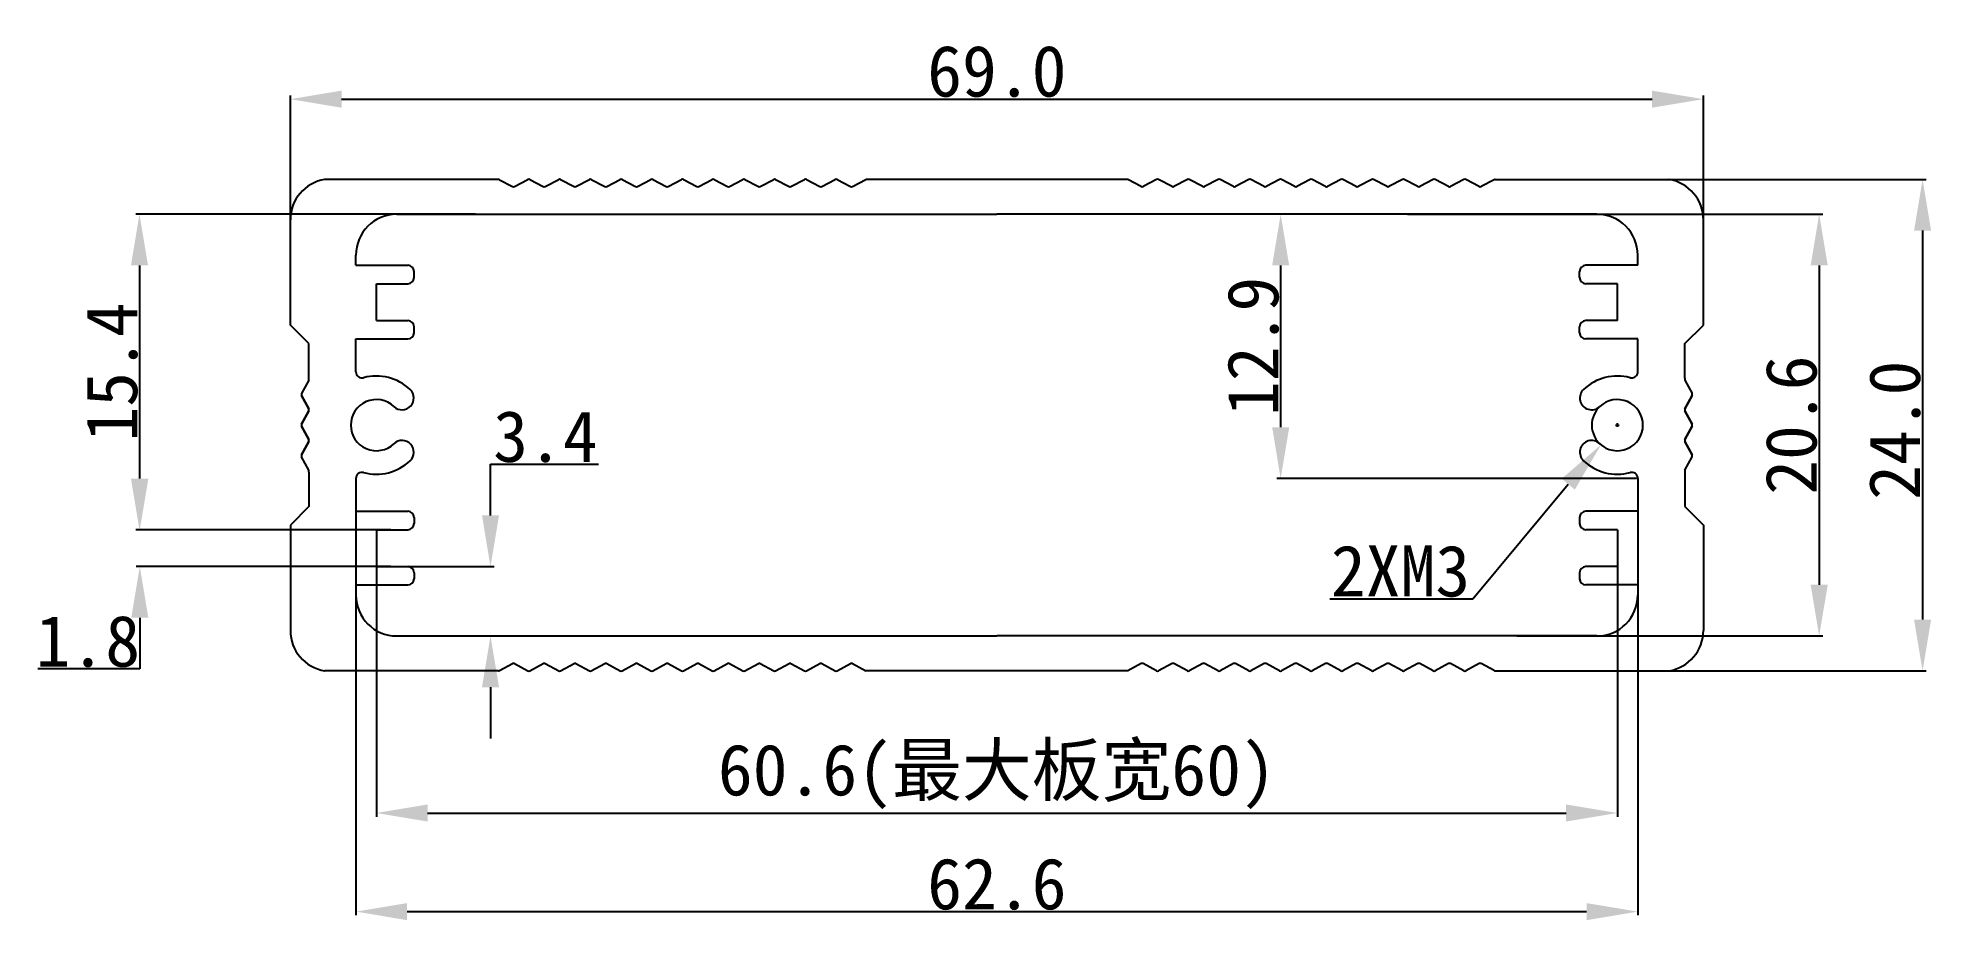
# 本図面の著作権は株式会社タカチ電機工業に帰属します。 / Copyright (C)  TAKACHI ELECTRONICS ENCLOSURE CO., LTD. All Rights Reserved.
# Model space of a CAD drawing. Header units: inches. Extents: x 14.4 to 106.9, y 12 to 55.1.
import ezdxf

# ---------------------------------------------------------------- set-up
doc = ezdxf.new("R2010")
doc.units = ezdxf.units.IN
doc.header["$MEASUREMENT"] = 0
doc.layers.get('Defpoints').update_dxf_attribs({"lineweight": 25})
doc.layers.add('1', color=30, linetype='Continuous')
doc.styles.get("Standard").update_dxf_attribs({"font": 'simhei.ttf'})
doc.dimstyles.get("Standard").update_dxf_attribs({"dimtxt": 2.5, "dimasz": 2.5, "dimexe": 0.18, "dimexo": 0.0625, "dimgap": 0.09, "dimtad": 1, "dimtoh": 1, "dimdec": 1, "dimzin": 0, "dimdsep": 46, "dimtxsty": 'Standard', "dimcen": 0.09, "dimadec": 0, "dimazin": 0, "dimtfac": 1, "dimtdec": 1, "dimtofl": 0, "dimtmove": 0, "dimatfit": 3, "dimfxl": 1, "dimtolj": 1, "dimtzin": 0, "dimarcsym": 0})

# ---------------------------------------------------------------- blocks, each defined once
blk = doc.blocks.new('*D62')
at = {"color": 0, "lineweight": -2}
for p, q in [((26.748, 43.696), (26.748, 52.283)), ((29.248, 52.103), (93.248, 52.103)), ((95.748, 43.696), (95.748, 52.283))]:
    blk.add_line(p, q, dxfattribs=at)
at = {"color": 0}
for points in [[(29.248, 52.52), (29.248, 51.686), (26.748, 52.103)], [(93.248, 52.52), (93.248, 51.686), (95.748, 52.103)]]:
    blk.add_solid(points, dxfattribs=at)
at = {"layer": 'Defpoints', "color": 0}
for p in [(95.748, 52.103), (26.748, 43.634), (95.748, 43.634)]:
    blk.add_point(p, dxfattribs=at)
at = {"color": 0, "insert": (61.248, 53.457), "char_height": 2.5, "attachment_point": 5}
blk.add_mtext('\\A1;69.0', dxfattribs=at)
blk = doc.blocks.new('*D63')
at = {"color": 0, "lineweight": -2}
for p, q in [((81.308, 46.48), (101.584, 46.48)), ((101.404, 43.98), (101.404, 28.38)), ((86.639, 25.88), (101.584, 25.88))]:
    blk.add_line(p, q, dxfattribs=at)
at = {"color": 0}
for points in [[(100.987, 43.98), (101.821, 43.98), (101.404, 46.48)], [(100.987, 28.38), (101.821, 28.38), (101.404, 25.88)]]:
    blk.add_solid(points, dxfattribs=at)
at = {"layer": 'Defpoints', "color": 0}
for p in [(81.245, 46.48), (86.576, 25.88), (101.404, 25.88)]:
    blk.add_point(p, dxfattribs=at)
at = {"color": 0, "insert": (100.05, 36.18), "char_height": 2.5, "attachment_point": 5, "rotation": 90}
blk.add_mtext('\\A1;20.6', dxfattribs=at)
blk = doc.blocks.new('*D64')
at = {"color": 0, "lineweight": -2}
for p, q in [((88.378, 48.18), (106.634, 48.18)), ((106.454, 45.68), (106.454, 26.68)), ((88.378, 24.18), (106.634, 24.18))]:
    blk.add_line(p, q, dxfattribs=at)
at = {"color": 0}
for points in [[(106.037, 45.68), (106.87, 45.68), (106.454, 48.18)], [(106.037, 26.68), (106.87, 26.68), (106.454, 24.18)]]:
    blk.add_solid(points, dxfattribs=at)
at = {"layer": 'Defpoints', "color": 0}
for p in [(88.315, 48.18), (88.315, 24.18), (106.454, 24.18)]:
    blk.add_point(p, dxfattribs=at)
at = {"color": 0, "insert": (105.1, 35.93), "char_height": 2.5, "attachment_point": 5, "rotation": 90}
blk.add_mtext('\\A1;24.0', dxfattribs=at)
blk = doc.blocks.new('*D65')
at = {"color": 0, "lineweight": -2}
for p, q in [((78.553, 46.48), (74.927, 46.48)), ((75.107, 43.98), (75.107, 36.073)), ((92.485, 33.573), (74.927, 33.573))]:
    blk.add_line(p, q, dxfattribs=at)
at = {"color": 0}
for points in [[(74.691, 43.98), (75.524, 43.98), (75.107, 46.48)], [(74.691, 36.073), (75.524, 36.073), (75.107, 33.573)]]:
    blk.add_solid(points, dxfattribs=at)
at = {"layer": 'Defpoints', "color": 0}
for p in [(78.616, 46.48), (75.107, 33.573), (92.548, 33.573)]:
    blk.add_point(p, dxfattribs=at)
at = {"color": 0, "insert": (73.767, 40.027), "char_height": 2.5, "attachment_point": 5, "rotation": 90}
blk.add_mtext('\\A1;12.9', dxfattribs=at)
blk = doc.blocks.new('*D66')
at = {"color": 0, "lineweight": -2}
for p, q in [((35.786, 46.48), (19.201, 46.48)), ((19.381, 43.98), (19.381, 33.573)), ((31.656, 31.073), (19.201, 31.073))]:
    blk.add_line(p, q, dxfattribs=at)
at = {"color": 0}
for points in [[(18.964, 43.98), (19.798, 43.98), (19.381, 46.48)], [(18.964, 33.573), (19.798, 33.573), (19.381, 31.073)]]:
    blk.add_solid(points, dxfattribs=at)
at = {"layer": 'Defpoints', "color": 0}
for p in [(35.849, 46.48), (19.381, 31.073), (31.718, 31.073)]:
    blk.add_point(p, dxfattribs=at)
at = {"color": 0, "insert": (18.041, 38.777), "char_height": 2.5, "attachment_point": 5, "rotation": 90}
blk.add_mtext('\\A1;15.4', dxfattribs=at)
blk = doc.blocks.new('*D67')
at = {"color": 0, "lineweight": -2}
for p, q in [((36.522, 31.773), (36.522, 34.273)), ((36.522, 34.273), (41.795, 34.273)), ((31.781, 29.273), (36.702, 29.273)), ((32.727, 25.88), (36.702, 25.88)), ((36.522, 23.38), (36.522, 20.88))]:
    blk.add_line(p, q, dxfattribs=at)
at = {"color": 0}
for points in [[(36.106, 31.773), (36.939, 31.773), (36.522, 29.273)], [(36.106, 23.38), (36.939, 23.38), (36.522, 25.88)]]:
    blk.add_solid(points, dxfattribs=at)
at = {"layer": 'Defpoints', "color": 0}
for p in [(31.718, 29.273), (32.665, 25.88), (36.522, 25.88)]:
    blk.add_point(p, dxfattribs=at)
at = {"color": 0, "insert": (39.204, 35.613), "char_height": 2.5, "attachment_point": 5}
blk.add_mtext('\\A1;3.4', dxfattribs=at)
blk = doc.blocks.new('*D68')
at = {"color": 0, "lineweight": -2}
for p, q in [((19.397, 33.573), (19.397, 36.073)), ((31.656, 31.073), (19.217, 31.073)), ((31.656, 29.273), (19.217, 29.273)), ((19.397, 26.773), (19.397, 24.273)), ((19.397, 24.273), (14.419, 24.273))]:
    blk.add_line(p, q, dxfattribs=at)
at = {"color": 0}
for points in [[(18.98, 33.573), (19.814, 33.573), (19.397, 31.073)], [(18.98, 26.773), (19.814, 26.773), (19.397, 29.273)]]:
    blk.add_solid(points, dxfattribs=at)
at = {"layer": 'Defpoints', "color": 0}
for p in [(31.718, 31.073), (19.397, 29.273), (31.718, 29.273)]:
    blk.add_point(p, dxfattribs=at)
at = {"color": 0, "insert": (16.863, 25.613), "char_height": 2.5, "attachment_point": 5}
blk.add_mtext('\\A1;1.8', dxfattribs=at)
blk = doc.blocks.new('*D69')
at = {"layer": '1', "color": 0, "lineweight": -2}
for p, q in [((30.948, 30.11), (30.948, 17.054)), ((91.548, 30.11), (91.548, 17.054)), ((33.448, 17.234), (89.048, 17.234))]:
    blk.add_line(p, q, dxfattribs=at)
at = {"layer": '1', "color": 0}
for points in [[(33.448, 17.651), (33.448, 16.818), (30.948, 17.234)], [(89.048, 17.651), (89.048, 16.818), (91.548, 17.234)]]:
    blk.add_solid(points, dxfattribs=at)
at = {"layer": 'Defpoints', "color": 0}
for p in [(30.948, 30.173), (91.548, 30.173), (91.548, 17.234)]:
    blk.add_point(p, dxfattribs=at)
at = {"layer": '1', "color": 0, "insert": (61.248, 19.01), "char_height": 2.5, "attachment_point": 5}
blk.add_mtext('\\A1;60.6(最大板宽60)', dxfattribs=at)
blk = doc.blocks.new('*D70')
at = {"color": 0, "lineweight": -2}
for p, q in [((29.948, 32.71), (29.948, 12.237)), ((92.548, 32.71), (92.548, 12.237)), ((32.448, 12.417), (90.048, 12.417))]:
    blk.add_line(p, q, dxfattribs=at)
at = {"color": 0}
for points in [[(32.448, 12.834), (32.448, 12), (29.948, 12.417)], [(90.048, 12.834), (90.048, 12), (92.548, 12.417)]]:
    blk.add_solid(points, dxfattribs=at)
at = {"layer": 'Defpoints', "color": 0}
for p in [(29.948, 32.773), (92.548, 32.773), (92.548, 12.417)]:
    blk.add_point(p, dxfattribs=at)
at = {"color": 0, "insert": (61.248, 13.757), "char_height": 2.5, "attachment_point": 5}
blk.add_mtext('\\A1;62.6', dxfattribs=at)
blk = doc.blocks.new('*D71')
at = {"color": 0, "lineweight": -2}
for p, q in [((91.458, 36.18), (91.638, 36.18)), ((91.548, 36.09), (91.548, 36.27)), ((84.498, 27.7), (89.15, 33.297)), ((77.511, 27.7), (84.498, 27.7))]:
    blk.add_line(p, q, dxfattribs=at)
blk.add_arc((91.548, 36.18), 1.25, 136.31041, 238.51186, dxfattribs=at)
at = {"color": 0}
blk.add_solid([(88.83, 33.563), (89.471, 33.03), (90.749, 35.219)], dxfattribs=at)
at = {"layer": 'Defpoints', "color": 0}
for p in [(92.347, 37.142), (90.749, 35.219)]:
    blk.add_point(p, dxfattribs=at)
at = {"color": 0, "insert": (80.96, 29.04), "char_height": 2.5, "attachment_point": 5}
blk.add_mtext('\\A1;{\\f@SimHei|b0|i0|c134|p49;2XM3}', dxfattribs=at)

msp = doc.modelspace()

# ---------------------------------------------------------------- linework, layer by layer
for p, q in [((36.92, 48.18), (28.44, 48.18)), ((36.967, 48.169), (37.601, 47.831)), ((37.695, 47.831), (38.351, 48.18)), ((38.445, 48.18), (39.101, 47.831)), ((39.195, 47.831), (39.851, 48.18)), ((39.945, 48.18), (40.601, 47.831)), ((40.695, 47.831), (41.351, 48.18)), ((41.445, 48.18), (42.101, 47.831)), ((42.195, 47.831), (42.851, 48.18)), ((42.945, 48.18), (43.601, 47.831)), ((43.695, 47.831), (44.351, 48.18)), ((44.445, 48.18), (45.101, 47.831)), ((45.195, 47.831), (45.851, 48.18)), ((45.945, 48.18), (46.601, 47.831)), ((46.695, 47.831), (47.351, 48.18)), ((47.445, 48.18), (48.101, 47.831)), ((48.195, 47.831), (48.851, 48.18)), ((48.945, 48.18), (49.601, 47.831)), ((49.695, 47.831), (50.351, 48.18)), ((50.445, 48.18), (51.101, 47.831)), ((51.195, 47.831), (51.851, 48.18)), ((51.945, 48.18), (52.601, 47.831)), ((52.695, 47.831), (53.351, 48.18)), ((53.445, 48.18), (54.101, 47.831)), ((54.195, 47.831), (54.851, 48.18)), ((67.645, 48.18), (54.851, 48.18)), ((68.301, 47.831), (67.645, 48.18)), ((69.051, 48.18), (68.395, 47.831)), ((69.801, 47.831), (69.145, 48.18)), ((70.551, 48.18), (69.895, 47.831)), ((71.301, 47.831), (70.645, 48.18)), ((72.051, 48.18), (71.395, 47.831)), ((72.801, 47.831), (72.145, 48.18)), ((73.551, 48.18), (72.895, 47.831)), ((74.301, 47.831), (73.645, 48.18)), ((75.051, 48.18), (74.395, 47.831)), ((75.801, 47.831), (75.145, 48.18)), ((76.551, 48.18), (75.895, 47.831)), ((77.301, 47.831), (76.645, 48.18)), ((78.051, 48.18), (77.395, 47.831)), ((78.801, 47.831), (78.145, 48.18)), ((79.551, 48.18), (78.895, 47.831)), ((80.301, 47.831), (79.645, 48.18)), ((81.051, 48.18), (80.395, 47.831)), ((81.801, 47.831), (81.145, 48.18)), ((82.551, 48.18), (81.895, 47.831)), ((83.301, 47.831), (82.645, 48.18)), ((84.051, 48.18), (83.395, 47.831)), ((84.801, 47.831), (84.145, 48.18)), ((85.529, 48.169), (84.895, 47.831)), ((85.576, 48.18), (94.055, 48.18)), ((31.948, 46.48), (61.248, 46.48)), ((90.548, 46.48), (61.248, 46.48)), ((26.748, 41.062), (26.748, 46.206)), ((95.748, 41.062), (95.748, 46.206)), ((29.948, 43.988), (29.948, 44.48)), ((92.548, 43.988), (92.548, 44.48)), ((29.948, 43.988), (32.489, 43.988)), ((32.789, 43.388), (32.789, 43.688)), ((89.707, 43.388), (89.707, 43.688)), ((92.548, 43.988), (90.007, 43.988)), ((30.948, 41.288), (30.948, 43.088)), ((30.948, 43.088), (32.489, 43.088)), ((91.548, 43.088), (90.007, 43.088)), ((91.548, 41.288), (91.548, 43.088)), ((27.648, 40.162), (26.748, 41.062)), ((30.948, 41.288), (32.489, 41.288)), ((32.789, 40.688), (32.789, 40.988)), ((89.707, 40.688), (89.707, 40.988)), ((91.548, 41.288), (90.007, 41.288)), ((94.848, 40.162), (95.748, 41.062)), ((27.648, 38.478), (27.648, 40.162)), ((29.948, 40.388), (32.489, 40.388)), ((29.948, 38.788), (29.948, 40.388)), ((92.548, 40.388), (90.007, 40.388)), ((92.548, 38.788), (92.548, 40.388)), ((94.848, 38.478), (94.848, 40.162)), ((27.648, 38.383), (27.298, 37.728)), ((94.848, 38.383), (95.197, 37.728)), ((27.648, 36.978), (27.298, 37.633)), ((27.298, 37.633), (27.648, 36.978)), ((94.848, 36.978), (95.197, 37.633)), ((95.197, 37.633), (94.848, 36.978)), ((27.298, 36.228), (27.648, 36.883)), ((27.648, 36.883), (27.298, 36.228)), ((27.298, 36.133), (27.648, 35.478)), ((27.648, 35.478), (27.298, 36.133)), ((95.197, 36.228), (94.848, 36.883)), ((94.848, 36.883), (95.197, 36.228)), ((95.197, 36.133), (94.848, 35.478)), ((94.848, 35.478), (95.197, 36.133)), ((27.648, 35.383), (27.298, 34.728)), ((27.298, 34.728), (27.648, 35.383)), ((94.848, 35.383), (95.197, 34.728)), ((95.197, 34.728), (94.848, 35.383)), ((27.648, 33.978), (27.298, 34.633)), ((94.848, 33.978), (95.197, 34.633)), ((27.648, 33.883), (27.648, 32.199)), ((29.948, 33.573), (29.948, 31.973)), ((92.548, 33.573), (92.548, 31.973)), ((94.848, 33.883), (94.848, 32.199)), ((27.648, 32.199), (26.748, 31.299)), ((29.948, 31.973), (32.489, 31.973)), ((32.789, 31.673), (32.789, 31.373)), ((89.707, 31.673), (89.707, 31.373)), ((92.548, 31.973), (90.007, 31.973)), ((94.848, 32.199), (95.748, 31.299)), ((26.748, 31.299), (26.748, 26.155)), ((30.948, 31.073), (32.489, 31.073)), ((30.948, 31.073), (30.948, 29.273)), ((91.548, 31.073), (90.007, 31.073)), ((91.548, 31.073), (91.548, 29.273)), ((95.748, 31.299), (95.748, 26.155)), ((30.948, 29.273), (32.489, 29.273)), ((32.789, 28.973), (32.789, 28.673)), ((89.707, 28.973), (89.707, 28.673)), ((91.548, 29.273), (90.007, 29.273)), ((29.948, 28.373), (32.489, 28.373)), ((29.948, 28.373), (29.948, 27.88)), ((92.548, 28.373), (90.007, 28.373)), ((92.548, 28.373), (92.548, 27.88)), ((31.948, 25.88), (61.248, 25.88)), ((90.548, 25.88), (61.248, 25.88)), ((36.92, 24.18), (28.44, 24.18)), ((36.967, 24.192), (37.601, 24.53)), ((37.695, 24.53), (38.351, 24.18)), ((38.445, 24.18), (39.101, 24.53)), ((39.195, 24.53), (39.851, 24.18)), ((39.945, 24.18), (40.601, 24.53)), ((40.695, 24.53), (41.351, 24.18)), ((41.445, 24.18), (42.101, 24.53)), ((42.195, 24.53), (42.851, 24.18)), ((42.945, 24.18), (43.601, 24.53)), ((43.695, 24.53), (44.351, 24.18)), ((44.445, 24.18), (45.101, 24.53)), ((45.195, 24.53), (45.851, 24.18)), ((45.945, 24.18), (46.601, 24.53)), ((46.695, 24.53), (47.351, 24.18)), ((47.445, 24.18), (48.101, 24.53)), ((48.195, 24.53), (48.851, 24.18)), ((48.945, 24.18), (49.601, 24.53)), ((49.695, 24.53), (50.351, 24.18)), ((50.445, 24.18), (51.101, 24.53)), ((51.195, 24.53), (51.851, 24.18)), ((51.945, 24.18), (52.601, 24.53)), ((52.695, 24.53), (53.351, 24.18)), ((53.445, 24.18), (54.101, 24.53)), ((54.195, 24.53), (54.851, 24.18)), ((67.645, 24.18), (54.851, 24.18)), ((68.301, 24.53), (67.645, 24.18)), ((69.051, 24.18), (68.395, 24.53)), ((69.801, 24.53), (69.145, 24.18)), ((70.551, 24.18), (69.895, 24.53)), ((71.301, 24.53), (70.645, 24.18)), ((72.051, 24.18), (71.395, 24.53)), ((72.801, 24.53), (72.145, 24.18)), ((73.551, 24.18), (72.895, 24.53)), ((74.301, 24.53), (73.645, 24.18)), ((75.051, 24.18), (74.395, 24.53)), ((75.801, 24.53), (75.145, 24.18)), ((76.551, 24.18), (75.895, 24.53)), ((77.301, 24.53), (76.645, 24.18)), ((78.051, 24.18), (77.395, 24.53)), ((78.801, 24.53), (78.145, 24.18)), ((79.551, 24.18), (78.895, 24.53)), ((80.301, 24.53), (79.645, 24.18)), ((81.051, 24.18), (80.395, 24.53)), ((81.801, 24.53), (81.145, 24.18)), ((82.551, 24.18), (81.895, 24.53)), ((83.301, 24.53), (82.645, 24.18)), ((84.051, 24.18), (83.395, 24.53)), ((84.801, 24.53), (84.145, 24.18)), ((85.529, 24.192), (84.895, 24.53)), ((85.576, 24.18), (94.055, 24.18))]:
    msp.add_line(p, q)
for centre, radius, start, end in [((28.748, 46.206), 2, 99.32309, 180), ((28.44, 48.08), 0.1, 90, 99.32309), ((36.92, 48.08), 0.1, 61.92751, 90), ((38.398, 48.092), 0.1, 61.92751, 118.07249), ((39.898, 48.092), 0.1, 61.92751, 118.07249), ((41.398, 48.092), 0.1, 61.92751, 118.07249), ((42.898, 48.092), 0.1, 61.92751, 118.07249), ((44.398, 48.092), 0.1, 61.92751, 118.07249), ((45.898, 48.092), 0.1, 61.92751, 118.07249), ((47.398, 48.092), 0.1, 61.92751, 118.07249), ((48.898, 48.092), 0.1, 61.92751, 118.07249), ((50.398, 48.092), 0.1, 61.92751, 118.07249), ((51.898, 48.092), 0.1, 61.92751, 118.07249), ((53.398, 48.092), 0.1, 61.92751, 118.07249), ((69.098, 48.092), 0.1, 61.92751, 118.07249), ((70.598, 48.092), 0.1, 61.92751, 118.07249), ((72.098, 48.092), 0.1, 61.92751, 118.07249), ((73.598, 48.092), 0.1, 61.92751, 118.07249), ((75.098, 48.092), 0.1, 61.92751, 118.07249), ((76.598, 48.092), 0.1, 61.92751, 118.07249), ((78.098, 48.092), 0.1, 61.92751, 118.07249), ((79.598, 48.092), 0.1, 61.92751, 118.07249), ((81.098, 48.092), 0.1, 61.92751, 118.07249), ((82.598, 48.092), 0.1, 61.92751, 118.07249), ((84.098, 48.092), 0.1, 61.92751, 118.07249), ((85.576, 48.08), 0.1, 90, 118.07249), ((94.055, 48.08), 0.1, 80.67691, 90), ((93.748, 46.206), 2, 0, 80.67691), ((37.648, 47.919), 0.1, 241.92751, 298.07249), ((39.148, 47.919), 0.1, 241.92751, 298.07249), ((40.648, 47.919), 0.1, 241.92751, 298.07249), ((42.148, 47.919), 0.1, 241.92751, 298.07249), ((43.648, 47.919), 0.1, 241.92751, 298.07249), ((45.148, 47.919), 0.1, 241.92751, 298.07249), ((46.648, 47.919), 0.1, 241.92751, 298.07249), ((48.148, 47.919), 0.1, 241.92751, 298.07249), ((49.648, 47.919), 0.1, 241.92751, 298.07249), ((51.148, 47.919), 0.1, 241.92751, 298.07249), ((52.648, 47.919), 0.1, 241.92751, 298.07249), ((54.148, 47.919), 0.1, 241.92751, 298.07249), ((68.348, 47.919), 0.1, 241.92751, 298.07249), ((69.848, 47.919), 0.1, 241.92751, 298.07249), ((71.348, 47.919), 0.1, 241.92751, 298.07249), ((72.848, 47.919), 0.1, 241.92751, 298.07249), ((74.348, 47.919), 0.1, 241.92751, 298.07249), ((75.848, 47.919), 0.1, 241.92751, 298.07249), ((77.348, 47.919), 0.1, 241.92751, 298.07249), ((78.848, 47.919), 0.1, 241.92751, 298.07249), ((80.348, 47.919), 0.1, 241.92751, 298.07249), ((81.848, 47.919), 0.1, 241.92751, 298.07249), ((83.348, 47.919), 0.1, 241.92751, 298.07249), ((84.848, 47.919), 0.1, 241.92751, 298.07249), ((31.948, 44.48), 2, 90, 180), ((90.548, 44.48), 2, 0, 90), ((32.489, 43.688), 0.3, 360, 90), ((90.007, 43.688), 0.3, 90, 180), ((32.489, 43.388), 0.3, 270, 360), ((90.007, 43.388), 0.3, 180, 270), ((32.489, 40.988), 0.3, 360, 90), ((32.489, 40.688), 0.3, 270, 360), ((90.007, 40.988), 0.3, 90, 180), ((90.007, 40.688), 0.3, 180, 270), ((27.559, 38.43), 0.1, 331.92751, 28.07249), ((94.936, 38.43), 0.1, 151.92751, 208.07249), ((27.386, 37.68), 0.1, 151.92751, 208.07249), ((30.948, 36.18), 1.25, 46.55438, 180), ((91.548, 36.18), 1.25, 360, 133.44562), ((95.109, 37.68), 0.1, 331.92751, 28.07249), ((27.386, 36.18), 0.1, 151.92751, 208.07249), ((27.559, 36.93), 0.1, 331.92751, 28.07249), ((30.948, 36.18), 1.25, 180, 313.44562), ((91.548, 36.18), 1.25, 226.55438, 360), ((94.936, 36.93), 0.1, 151.92751, 208.07249), ((95.109, 36.18), 0.1, 331.92751, 28.07249), ((27.559, 35.43), 0.1, 331.92751, 28.07249), ((94.936, 35.43), 0.1, 151.92751, 208.07249), ((27.386, 34.68), 0.1, 151.92751, 208.07249), ((95.109, 34.68), 0.1, 331.92751, 28.07249), ((27.559, 33.93), 0.1, 331.92751, 28.07249), ((94.936, 33.93), 0.1, 151.92751, 208.07249), ((32.489, 31.673), 0.3, 360, 90), ((90.007, 31.673), 0.3, 90, 180), ((32.489, 31.373), 0.3, 270, 360), ((90.007, 31.373), 0.3, 180, 270), ((32.489, 28.973), 0.3, 360, 90), ((32.489, 28.673), 0.3, 270, 360), ((90.007, 28.973), 0.3, 90, 180), ((90.007, 28.673), 0.3, 180, 270), ((31.948, 27.88), 2, 180, 270), ((90.548, 27.88), 2, 270, 360), ((28.748, 26.155), 2, 180, 260.67691), ((93.748, 26.155), 2, 279.32309, 360), ((28.44, 24.28), 0.1, 260.67691, 270), ((36.92, 24.28), 0.1, 270, 298.07249), ((37.648, 24.442), 0.1, 61.92751, 118.07249), ((38.398, 24.269), 0.1, 241.92751, 298.07249), ((39.148, 24.442), 0.1, 61.92751, 118.07249), ((39.898, 24.269), 0.1, 241.92751, 298.07249), ((40.648, 24.442), 0.1, 61.92751, 118.07249), ((41.398, 24.269), 0.1, 241.92751, 298.07249), ((42.148, 24.442), 0.1, 61.92751, 118.07249), ((42.898, 24.269), 0.1, 241.92751, 298.07249), ((43.648, 24.442), 0.1, 61.92751, 118.07249), ((44.398, 24.269), 0.1, 241.92751, 298.07249), ((45.148, 24.442), 0.1, 61.92751, 118.07249), ((45.898, 24.269), 0.1, 241.92751, 298.07249), ((46.648, 24.442), 0.1, 61.92751, 118.07249), ((47.398, 24.269), 0.1, 241.92751, 298.07249), ((48.148, 24.442), 0.1, 61.92751, 118.07249), ((48.898, 24.269), 0.1, 241.92751, 298.07249), ((49.648, 24.442), 0.1, 61.92751, 118.07249), ((50.398, 24.269), 0.1, 241.92751, 298.07249), ((51.148, 24.442), 0.1, 61.92751, 118.07249), ((51.898, 24.269), 0.1, 241.92751, 298.07249), ((52.648, 24.442), 0.1, 61.92751, 118.07249), ((53.398, 24.269), 0.1, 241.92751, 298.07249), ((54.148, 24.442), 0.1, 61.92751, 118.07249), ((68.348, 24.442), 0.1, 61.92751, 118.07249), ((69.098, 24.269), 0.1, 241.92751, 298.07249), ((69.848, 24.442), 0.1, 61.92751, 118.07249), ((70.598, 24.269), 0.1, 241.92751, 298.07249), ((71.348, 24.442), 0.1, 61.92751, 118.07249), ((72.098, 24.269), 0.1, 241.92751, 298.07249), ((72.848, 24.442), 0.1, 61.92751, 118.07249), ((73.598, 24.269), 0.1, 241.92751, 298.07249), ((74.348, 24.442), 0.1, 61.92751, 118.07249), ((75.098, 24.269), 0.1, 241.92751, 298.07249), ((75.848, 24.442), 0.1, 61.92751, 118.07249), ((76.598, 24.269), 0.1, 241.92751, 298.07249), ((77.348, 24.442), 0.1, 61.92751, 118.07249), ((78.098, 24.269), 0.1, 241.92751, 298.07249), ((78.848, 24.442), 0.1, 61.92751, 118.07249), ((79.598, 24.269), 0.1, 241.92751, 298.07249), ((80.348, 24.442), 0.1, 61.92751, 118.07249), ((81.098, 24.269), 0.1, 241.92751, 298.07249), ((81.848, 24.442), 0.1, 61.92751, 118.07249), ((82.598, 24.269), 0.1, 241.92751, 298.07249), ((83.348, 24.442), 0.1, 61.92751, 118.07249), ((84.098, 24.269), 0.1, 241.92751, 298.07249), ((84.848, 24.442), 0.1, 61.92751, 118.07249), ((85.576, 24.28), 0.1, 241.92751, 270), ((94.055, 24.28), 0.1, 270, 279.32309)]:
    msp.add_arc(centre, radius, start, end)
at = {"lineweight": -2}
for centre, start, end in [((30.248, 38.788), 180, 285.02611), ((92.248, 38.788), 254.97389, 0), ((30.248, 33.573), 74.97389, 180), ((92.248, 33.573), 360, 105.02611)]:
    msp.add_arc(centre, 0.3, start, end, dxfattribs=at)
at = {"color": 7, "lineweight": -2}
for centre, radius, start, end in [((30.948, 36.18), 2.4, 46.55438, 105.02611), ((32.203, 37.505), 0.575, 226.55438, 46.55438), ((90.293, 37.505), 0.575, 133.44562, 313.44562), ((91.548, 36.18), 2.4, 74.97389, 133.44562), ((32.203, 34.855), 0.575, 313.44562, 133.44562), ((90.293, 34.855), 0.575, 46.55438, 226.55438), ((30.948, 36.18), 2.4, 254.97389, 313.44562), ((91.548, 36.18), 2.4, 226.55438, 285.02611)]:
    msp.add_arc(centre, radius, start, end, dxfattribs=at)

# ---------------------------------------------------------------- dimensions: what is measured, and where the dimension line sits
dim = msp.add_linear_dim(base=(95.748, 52.103), p1=(26.748, 43.634), p2=(95.748, 43.634), dimstyle='Standard')
dim.commit()
dim.dimension.update_dxf_attribs({"geometry": '*D62', "text_midpoint": (61.248, 52.103), "dimtype": 160})
for base, p1, p2, picture, middle in [((106.454, 24.18), (88.315, 48.18), (88.315, 24.18), '*D64', (106.454, 35.93)), ((101.404, 25.88), (81.245, 46.48), (86.576, 25.88), '*D63', (101.404, 36.18)), ((36.522, 25.88), (31.718, 29.273), (32.665, 25.88), '*D67', (39.204, 34.273)), ((19.397, 29.273), (31.718, 31.073), (31.718, 29.273), '*D68', (16.863, 24.273))]:
    dim = msp.add_linear_dim(base=base, p1=p1, p2=p2, angle=90, dimstyle='Standard')
    dim.commit()
    dim.dimension.update_dxf_attribs({"geometry": picture, "text_midpoint": middle, "dimtype": 160})
for base, p1, p2, picture, middle in [((19.381, 31.073), (35.849, 46.48), (31.718, 31.073), '*D66', (18.041, 38.777)), ((75.107, 33.573), (78.616, 46.48), (92.548, 33.573), '*D65', (73.767, 40.027))]:
    dim = msp.add_linear_dim(base=base, p1=p1, p2=p2, angle=90, dimstyle='Standard')
    dim.commit()
    dim.dimension.update_dxf_attribs({"geometry": picture, "text_midpoint": middle})
dim = msp.add_diameter_dim_2p(p1=(92.347, 37.142), p2=(90.749, 35.219), text='{\\f@SimHei|b0|i0|c134|p49;2XM3}', dimstyle='Standard')
dim.commit()
dim.dimension.update_dxf_attribs({"geometry": '*D71', "text_midpoint": (80.96, 27.7), "dimtype": 163})
dim = msp.add_linear_dim(base=(92.548, 12.417), p1=(29.948, 32.773), p2=(92.548, 32.773), dimstyle='Standard')
dim.commit()
dim.dimension.update_dxf_attribs({"geometry": '*D70', "text_midpoint": (61.248, 13.757)})
at = {"layer": '1'}
dim = msp.add_linear_dim(base=(91.548, 17.234), p1=(30.948, 30.173), p2=(91.548, 30.173), text='<>(最大板宽60)', dimstyle='Standard', dxfattribs=at)
dim.commit()
dim.dimension.update_dxf_attribs({"geometry": '*D69', "text_midpoint": (61.248, 19.01)})

doc.saveas('drawing.dxf')
